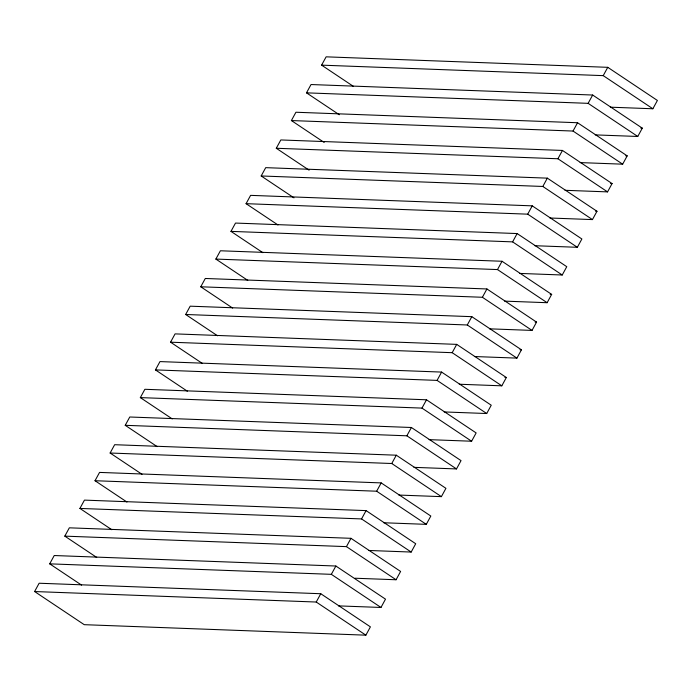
<?xml version="1.0" encoding="UTF-8"?>
<svg xmlns="http://www.w3.org/2000/svg" width="692" height="692" viewBox="0 0 692 692"><rect width="100%" height="100%" fill="white"/><g stroke="black" fill="none" stroke-linecap="round" stroke-linejoin="round"><path stroke-width="1.04" d="M34.6 591.539L39.133 583.235L320.768 593.727L370.402 626.857L365.869 635.169L84.234 624.677L34.6 591.539L316.235 602.031L365.869 635.169M81.613 585.138L49.703 563.842L54.236 555.529L335.871 566.021L385.505 599.151L380.972 607.464L338.431 605.881M96.716 557.432L64.814 536.136L69.338 527.823L350.974 538.315L400.607 571.445L396.075 579.758L355.005 578.227M111.819 529.726L79.917 508.43L84.45 500.117L366.085 510.609L415.71 543.739L411.186 552.052L368.646 550.469M126.93 502.02L95.02 480.724L99.553 472.411L381.188 482.904L430.822 516.033L426.289 524.346L383.749 522.763M142.033 474.314L110.123 453.018L114.656 444.705L396.291 455.198L445.925 488.327L441.392 496.64L398.851 495.057M157.136 446.608L125.235 425.312L129.767 416.999L411.394 427.492L461.028 460.621L456.495 468.934L413.963 467.351M172.247 418.902L140.338 397.606L144.87 389.293L426.506 399.786L476.139 432.924L471.607 441.228L429.066 439.645M187.35 391.205L155.44 369.9L159.973 361.587L441.608 372.08L491.242 405.218L486.71 413.522L444.169 411.939M202.453 363.499L170.552 342.194L175.076 333.881L456.711 344.374L506.345 377.512L501.812 385.825L459.272 384.233M217.556 335.793L185.655 314.488L190.188 306.175L471.823 316.668L521.448 349.806L516.924 358.119L474.383 356.527M232.668 308.087L200.758 286.782L205.29 278.478L486.926 288.962L536.559 322.1L532.027 330.413L489.486 328.83M247.771 280.381L215.861 259.076L220.393 250.772L502.029 261.265L551.662 294.394L547.13 302.707L504.589 301.124M262.873 252.675L230.972 231.379L235.505 223.066L517.132 233.559L566.765 266.688L562.233 275.001L519.701 273.418M277.985 224.969L246.075 203.673L250.608 195.36L532.243 205.853L581.877 238.982L577.344 247.295L534.804 245.712M293.97 197.851L261.178 175.967L265.711 167.654L547.346 178.147L596.98 211.276L592.447 219.589L549.906 218.006M309.082 170.154L276.29 148.261L280.814 139.948L562.449 150.441L612.083 183.57L607.55 191.883L565.018 190.3M324.185 142.448L291.393 120.555L295.925 112.242L577.561 122.735L627.186 155.864L622.662 164.177L580.121 162.594M339.288 114.742L306.495 92.849L311.028 84.536L592.663 95.029L642.297 128.158L637.764 136.471L595.224 134.888M353.508 86.439L321.598 65.143L326.131 56.831L607.766 67.323L657.4 100.461L652.867 108.765L610.327 107.182M316.235 602.031L320.768 593.727M49.703 563.842L331.338 574.334L335.871 566.021M64.814 536.136L346.441 546.628L350.974 538.315M79.917 508.43L361.553 518.922L366.085 510.609M95.02 480.724L376.656 491.216L381.188 482.904M110.123 453.018L391.758 463.51L396.291 455.198M125.235 425.312L406.87 435.804L411.394 427.492M140.338 397.606L421.973 408.098L426.506 399.786M155.44 369.9L437.076 380.392L441.608 372.08M170.552 342.194L452.179 352.686L456.711 344.374M185.655 314.488L467.29 324.981L471.823 316.668M200.758 286.782L482.393 297.275L486.926 288.962M215.861 259.076L497.496 269.569L502.029 261.265M230.972 231.379L512.608 241.871L517.132 233.559M246.075 203.673L527.711 214.165L532.243 205.853M261.178 175.967L542.813 186.459L547.346 178.147M276.29 148.261L557.916 158.753L562.449 150.441M291.393 120.555L573.028 131.047L577.561 122.735M306.495 92.849L588.131 103.342L592.663 95.029M321.598 65.143L603.234 75.636L607.766 67.323M640.827 128.106L642.297 128.158M625.724 155.812L627.186 155.864M610.621 183.518L612.083 183.57M595.509 211.224L596.98 211.276M550.192 294.342L551.662 294.394M535.089 322.048L536.559 322.1M519.986 349.745L521.448 349.806M504.883 377.451L506.345 377.512M603.234 75.636L652.867 108.765M588.131 103.342L637.764 136.471M573.028 131.047L622.662 164.177M557.916 158.753L607.55 191.883M542.813 186.459L592.447 219.589M527.711 214.165L577.344 247.295M512.608 241.871L562.233 275.001M497.496 269.569L547.13 302.707M482.393 297.275L532.027 330.413M467.29 324.981L516.924 358.119M452.179 352.686L501.812 385.825M437.076 380.392L486.71 413.522M421.973 408.098L471.607 441.228M406.87 435.804L456.495 468.934M391.758 463.51L441.392 496.64M376.656 491.216L426.289 524.346M361.553 518.922L411.186 552.052M346.441 546.628L396.075 579.758M331.338 574.334L380.972 607.464"/></g></svg>
